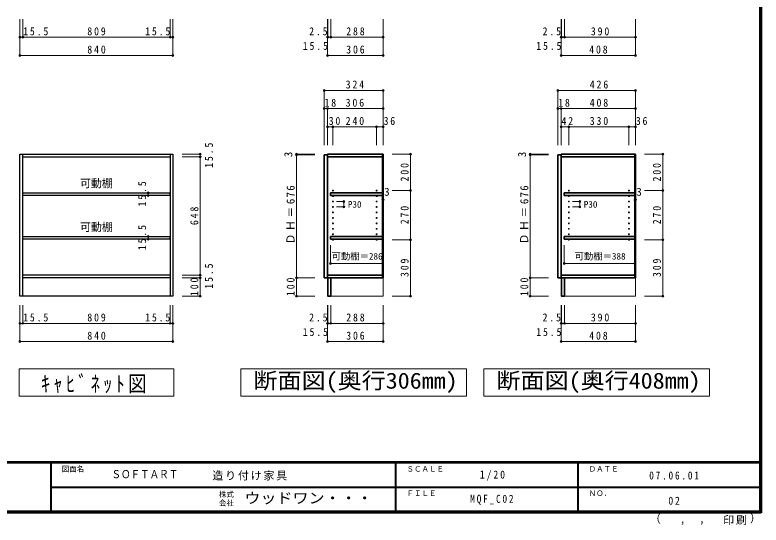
# Model space of a CAD drawing. Units: millimetres at full size, sheet at 1:20; some dimension numbers follow another scale. Extents: x -52854 to 3800, y -107878 to 2783.
# Drawn here: x -297 to 3800, y -2865 to -63 of the extents above; entities that cross this region are included whole.
import ezdxf
from ezdxf.enums import TextEntityAlignment as Align

# ---------------------------------------------------------------- set-up
doc = ezdxf.new("R2010")
doc.units = ezdxf.units.MM
doc.header["$LTSCALE"] = 20
doc.header["$PDMODE"] = 32
doc.header["$PDSIZE"] = 10
for name, color, linetype, lineweight in [('0-1_本体', 2, 'Continuous', 35), ('0-4_棚', 2, 'Continuous', 35), ('0-5_ダボ', 7, 'Continuous', 18), ('0-A_文字', 7, 'Continuous', 18), ('0-B_寸法', 7, 'Continuous', 9), ('1-2_扉', 3, 'Continuous', 25), ('F-1_枠', 6, 'Continuous', 40)]:
    doc.layers.add(name, color=color, linetype=linetype, lineweight=lineweight)
doc.layers.add('F-A_文字', color=7, linetype='Continuous')
doc.styles.add('HG明朝B', font='')
doc.styles.add('ＭＳ ゴシック', font='')
doc.styles.get('HG明朝B').set_extended_font_data('HG明朝B')
doc.styles.get('ＭＳ ゴシック').set_extended_font_data('MS Gothic')

msp = doc.modelspace()

# ---------------------------------------------------------------- linework, layer by layer
at = {"layer": '0-1_本体', "color": 3, "lineweight": 25}
for p, q in [((-269.38, -1607), (-269.38, -828)), ((-253.88, -1607), (-253.88, -828)), ((-253.88, -843.5), (555.12, -843.5)), ((555.12, -828), (555.12, -1607)), ((555.12, -1491.5), (-253.88, -1491.5)), ((555.12, -1507), (-253.88, -1507)), ((570.62, -1607), (-269.38, -1607))]:
    msp.add_line(p, q, dxfattribs=at)
at = {"layer": '0-1_本体'}
for p, q in [((1419.19, -828), (1725.19, -828)), ((1419.19, -843.5), (1419.19, -828)), ((1419.19, -843.5), (1722.19, -843.5)), ((1722.19, -833), (1725.19, -833)), ((1722.19, -833), (1722.19, -1502)), ((1722.19, -833.5), (1725.19, -833.5)), ((1725.19, -828), (1725.19, -833)), ((2702.34, -828), (3110.34, -828)), ((2702.34, -843.5), (2702.34, -828)), ((2702.34, -843.5), (3107.34, -843.5)), ((3107.34, -833), (3110.34, -833)), ((3107.34, -833), (3107.34, -1502)), ((3107.34, -833.5), (3110.34, -833.5)), ((3110.34, -828), (3110.34, -833)), ((1419.19, -1507), (1419.19, -1491.5)), ((1722.19, -1491.5), (1419.19, -1491.5)), ((1725.19, -1507), (1419.19, -1507)), ((1421.69, -1607), (1421.69, -1507)), ((1437.19, -1607), (1437.19, -1507)), ((1725.19, -1502), (1722.19, -1502)), ((1725.19, -1502), (1725.19, -1507)), ((2702.34, -1507), (2702.34, -1491.5)), ((3107.34, -1491.5), (2702.34, -1491.5)), ((2704.84, -1607), (2704.84, -1507)), ((2720.34, -1607), (2720.34, -1507)), ((3110.34, -1502), (3107.34, -1502)), ((1437.19, -1607), (1421.69, -1607)), ((2720.34, -1607), (2704.84, -1607))]:
    msp.add_line(p, q, dxfattribs=at)
at = {"layer": '0-1_本体', "color": 7, "lineweight": 18}
for p, q in [((1419.19, -1507), (1419.19, -1607)), ((1725.19, -1507), (1725.19, -1607)), ((2702.34, -1507), (2702.34, -1607)), ((3110.34, -1507), (3110.34, -1607)), ((1421.69, -1607), (1419.19, -1607)), ((1437.19, -1607), (1725.19, -1607)), ((2704.84, -1607), (2702.34, -1607)), ((2720.34, -1607), (3110.34, -1607))]:
    msp.add_line(p, q, dxfattribs=at)
at = {"layer": '0-1_本体', "color": 3, "lineweight": 25}
msp.add_lwpolyline([(-269.38, -828), (570.62, -828), (570.62, -1607)], dxfattribs=at)
at = {"layer": '0-1_本体'}
for points in [[(1725.19, -833.5), (1725.19, -1501.5), (1722.19, -1501.5)], [(3110.34, -833.5), (3110.34, -1501.5), (3107.34, -1501.5)], [(3110.34, -1502), (3110.34, -1507), (2702.34, -1507)]]:
    msp.add_lwpolyline(points, dxfattribs=at)
at = {"layer": '0-4_棚'}
for p, q in [((1436.19, -1040.05), (1436.19, -1055.55)), ((1722.19, -1040.05), (1436.19, -1040.05)), ((1436.19, -1055.55), (1722.19, -1055.55)), ((1722.19, -1055.55), (1722.19, -1040.05)), ((2719.34, -1040.05), (3107.34, -1040.05)), ((2719.34, -1055.55), (2719.34, -1040.05)), ((3107.34, -1055.55), (2719.34, -1055.55)), ((3107.34, -1040.05), (3107.34, -1055.55)), ((1436.19, -1280.05), (1436.19, -1295.55)), ((1722.19, -1280.05), (1436.19, -1280.05)), ((1436.19, -1295.55), (1722.19, -1295.55)), ((1722.19, -1295.55), (1722.19, -1280.05)), ((2719.34, -1280.05), (3107.34, -1280.05)), ((2719.34, -1295.55), (2719.34, -1280.05)), ((3107.34, -1295.55), (2719.34, -1295.55)), ((3107.34, -1280.05), (3107.34, -1295.55))]:
    msp.add_line(p, q, dxfattribs=at)
at = {"layer": '0-4_棚', "color": 3, "lineweight": 25}
for points in [[(-252.88, -1040.05), (554.12, -1040.05), (554.12, -1055.55), (-252.88, -1055.55)], [(-252.88, -1280.05), (554.12, -1280.05), (554.12, -1295.55), (-252.88, -1295.55)]]:
    msp.add_lwpolyline(points, close=True, dxfattribs=at)
at = {"layer": '0-5_ダボ'}
for centre in [(1449.19, -1028), (1449.19, -1058), (1689.19, -1028), (1689.19, -1058), (2744.34, -1028), (2744.34, -1058), (3074.34, -1028), (3074.34, -1058), (1449.19, -1088), (1689.19, -1088), (2744.34, -1088), (3074.34, -1088), (1449.19, -1118), (1449.19, -1148), (1689.19, -1118), (1689.19, -1148), (2744.34, -1118), (2744.34, -1148), (3074.34, -1118), (3074.34, -1148), (1449.19, -1178), (1689.19, -1178), (2744.34, -1178), (3074.34, -1178), (1449.19, -1208), (1689.19, -1208), (2744.34, -1208), (3074.34, -1208), (1449.19, -1238), (1449.19, -1268), (1689.19, -1238), (1689.19, -1268), (2744.34, -1238), (2744.34, -1268), (3074.34, -1238), (3074.34, -1268), (1449.19, -1298), (1689.19, -1298), (2744.34, -1298), (3074.34, -1298)]:
    msp.add_circle(centre, 2.45, dxfattribs=at)
at = {"layer": '0-A_文字'}
for p, q in [((943.19, -2007), (943.19, -2157)), ((2277.34, -2007), (2277.34, -2157)), ((2183.19, -2157), (943.19, -2157)), ((3517.34, -2157), (2277.34, -2157))]:
    msp.add_line(p, q, dxfattribs=at)
msp.add_lwpolyline([(-274.38, -2007), (575.62, -2007), (575.62, -2157), (-274.38, -2157)], close=True, dxfattribs=at)
for points in [[(943.19, -2007), (2183.19, -2007), (2183.19, -2157)], [(2277.34, -2007), (3517.34, -2007), (3517.34, -2157)]]:
    msp.add_lwpolyline(points, dxfattribs=at)
at = {"layer": '0-B_寸法', "color": 4}
for p, q in [((-269.38, -185.96), (-269.38, -85.96)), ((-253.88, -185.96), (-253.88, -85.96)), ((555.12, -185.96), (555.12, -85.96)), ((570.62, -185.96), (570.62, -85.96)), ((1419.19, -285.96), (1419.19, -85.96)), ((1421.69, -185.96), (1421.69, -85.96)), ((1437.19, -185.96), (1437.19, -85.96)), ((1725.19, -285.96), (1725.19, -85.96)), ((2702.34, -285.96), (2702.34, -85.96)), ((2704.84, -185.96), (2704.84, -85.96)), ((2720.34, -185.96), (2720.34, -85.96)), ((3110.34, -285.96), (3110.34, -85.96)), ((-269.38, -285.96), (-269.38, -185.96)), ((-269.38, -185.96), (-253.88, -185.96)), ((-253.88, -185.96), (555.12, -185.96)), ((555.12, -185.96), (570.62, -185.96)), ((570.62, -285.96), (570.62, -185.96)), ((1419.19, -185.96), (1421.69, -185.96)), ((1421.69, -185.96), (1437.19, -185.96)), ((1437.19, -185.96), (1725.19, -185.96)), ((2704.84, -185.96), (2702.34, -185.96)), ((2720.34, -185.96), (2704.84, -185.96)), ((3110.34, -185.96), (2720.34, -185.96)), ((-269.38, -285.96), (570.62, -285.96)), ((1419.19, -285.96), (1725.19, -285.96)), ((2702.34, -285.96), (3110.34, -285.96)), ((1401.19, -478), (1401.19, -778)), ((1401.19, -478), (1725.19, -478)), ((1725.19, -478), (1725.19, -778)), ((2684.34, -478), (2684.34, -778)), ((2684.34, -478), (3110.34, -478)), ((3110.34, -478), (3110.34, -778)), ((1401.19, -578), (1419.19, -578)), ((1419.19, -578), (1419.19, -778)), ((1419.19, -578), (1725.19, -578)), ((2684.34, -578), (2702.34, -578)), ((2702.34, -578), (2702.34, -778)), ((2702.34, -578), (3110.34, -578)), ((1419.19, -678), (1449.19, -678)), ((1449.19, -678), (1449.19, -778)), ((1449.19, -678), (1689.19, -678)), ((1689.19, -678), (1689.19, -778)), ((1689.19, -678), (1725.19, -678)), ((2702.34, -678), (2744.34, -678)), ((2744.34, -678), (2744.34, -778)), ((2744.34, -678), (3074.34, -678)), ((3074.34, -678), (3074.34, -778)), ((3074.34, -678), (3110.34, -678)), ((720.62, -828), (620.62, -828)), ((720.62, -843.5), (620.62, -843.5)), ((720.62, -828), (720.62, -843.5)), ((720.62, -843.5), (720.62, -1491.5)), ((1249.19, -828), (1249.19, -831)), ((1249.19, -828), (1349.19, -828)), ((1249.19, -831), (1349.19, -831)), ((1249.19, -831), (1249.19, -1507)), ((1875.19, -828), (1775.19, -828)), ((1875.19, -828), (1875.19, -1028)), ((2532.34, -828), (2532.34, -831)), ((2532.34, -828), (2632.34, -828)), ((2532.34, -831), (2632.34, -831)), ((2532.34, -831), (2532.34, -1507)), ((3260.34, -828), (3160.34, -828)), ((3260.34, -828), (3260.34, -1028)), ((1722.19, -1079.66), (1722.19, -979.66)), ((1725.19, -1079.66), (1725.19, -979.66)), ((3107.34, -1079.66), (3107.34, -979.66)), ((3110.34, -1079.66), (3110.34, -979.66)), ((434.03, -1040.05), (334.03, -1040.05)), ((434.03, -1055.55), (334.03, -1055.55)), ((434.03, -1055.55), (434.03, -1040.05)), ((1875.19, -1028), (1775.19, -1028)), ((1875.19, -1028), (1875.19, -1298)), ((3260.34, -1028), (3160.34, -1028)), ((3260.34, -1028), (3260.34, -1298)), ((1509.19, -1088), (1469.19, -1088)), ((1509.19, -1088), (1509.19, -1118)), ((1722.19, -1079.66), (1725.19, -1079.66)), ((2804.34, -1088), (2764.34, -1088)), ((2804.34, -1088), (2804.34, -1118)), ((3107.34, -1079.66), (3110.34, -1079.66)), ((1509.19, -1118), (1469.19, -1118)), ((2804.34, -1118), (2764.34, -1118)), ((434.03, -1280.05), (334.03, -1280.05)), ((434.03, -1295.55), (334.03, -1295.55)), ((434.03, -1295.55), (434.03, -1280.05)), ((1875.19, -1298), (1775.19, -1298)), ((1875.19, -1298), (1875.19, -1607)), ((3260.34, -1298), (3160.34, -1298)), ((3260.34, -1298), (3260.34, -1607)), ((1436.19, -1428), (1436.19, -1328)), ((1722.19, -1428), (1722.19, -1328)), ((2719.34, -1428), (2719.34, -1328)), ((3107.34, -1428), (3107.34, -1328)), ((1722.19, -1428), (1436.19, -1428)), ((2719.34, -1428), (3107.34, -1428)), ((720.62, -1491.5), (620.62, -1491.5)), ((720.62, -1507), (620.62, -1507)), ((720.62, -1491.5), (720.62, -1507)), ((720.62, -1507), (720.62, -1607)), ((1249.19, -1507), (1349.19, -1507)), ((1249.19, -1507), (1249.19, -1607)), ((2532.34, -1507), (2632.34, -1507)), ((2532.34, -1507), (2532.34, -1607)), ((720.62, -1607), (620.62, -1607)), ((1249.19, -1607), (1349.19, -1607)), ((1875.19, -1607), (1775.19, -1607)), ((2532.34, -1607), (2632.34, -1607)), ((3260.34, -1607), (3160.34, -1607)), ((-269.38, -1757), (-269.38, -1657)), ((-253.88, -1757), (-253.88, -1657)), ((555.12, -1757), (555.12, -1657)), ((570.62, -1757), (570.62, -1657)), ((1419.19, -1857), (1419.19, -1657)), ((1421.69, -1757), (1421.69, -1657)), ((1437.19, -1757), (1437.19, -1657)), ((1725.19, -1857), (1725.19, -1657)), ((2702.34, -1857), (2702.34, -1657)), ((2704.84, -1757), (2704.84, -1657)), ((2720.34, -1757), (2720.34, -1657)), ((3110.34, -1857), (3110.34, -1657)), ((-269.38, -1857), (-269.38, -1757)), ((-269.38, -1757), (-253.88, -1757)), ((-253.88, -1757), (555.12, -1757)), ((555.12, -1757), (570.62, -1757)), ((570.62, -1857), (570.62, -1757)), ((1419.19, -1757), (1421.69, -1757)), ((1421.69, -1757), (1437.19, -1757)), ((1437.19, -1757), (1725.19, -1757)), ((2704.84, -1757), (2702.34, -1757)), ((2720.34, -1757), (2704.84, -1757)), ((3110.34, -1757), (2720.34, -1757)), ((-269.38, -1857), (570.62, -1857)), ((1419.19, -1857), (1725.19, -1857)), ((2702.34, -1857), (3110.34, -1857))]:
    msp.add_line(p, q, dxfattribs=at)
at = {"layer": '0-B_寸法'}
for p in [(-269.38, -185.96), (-253.88, -185.96), (555.12, -185.96), (570.62, -185.96), (1419.19, -185.96), (1421.69, -185.96), (1437.19, -185.96), (1725.19, -185.96), (2702.34, -185.96), (2704.84, -185.96), (2720.34, -185.96), (3110.34, -185.96), (-269.38, -285.96), (570.62, -285.96), (1419.19, -285.96), (1725.19, -285.96), (2702.34, -285.96), (3110.34, -285.96), (1401.19, -478), (1725.19, -478), (2684.34, -478), (3110.34, -478), (1401.19, -578), (1419.19, -578), (1725.19, -578), (2684.34, -578), (2702.34, -578), (3110.34, -578), (1419.19, -678), (1449.19, -678), (1689.19, -678), (1725.19, -678), (2702.34, -678), (2744.34, -678), (3074.34, -678), (3110.34, -678), (720.62, -828), (720.62, -843.5), (1249.19, -828), (1249.19, -831), (1875.19, -828), (2532.34, -828), (2532.34, -831), (3260.34, -828), (1875.19, -1028), (3260.34, -1028), (434.03, -1040.05), (434.03, -1055.55), (1509.19, -1088), (1722.19, -1079.66), (1725.19, -1079.66), (2804.34, -1088), (3107.34, -1079.66), (3110.34, -1079.66), (1509.19, -1118), (2804.34, -1118), (434.03, -1280.05), (434.03, -1295.55), (1875.19, -1298), (3260.34, -1298), (1436.19, -1428), (1722.19, -1428), (2719.34, -1428), (3107.34, -1428), (720.62, -1491.5), (720.62, -1507), (1249.19, -1507), (2532.34, -1507), (720.62, -1607), (1249.19, -1607), (1875.19, -1607), (2532.34, -1607), (3260.34, -1607), (-269.38, -1757), (-253.88, -1757), (555.12, -1757), (570.62, -1757), (1419.19, -1757), (1421.69, -1757), (1437.19, -1757), (1725.19, -1757), (2702.34, -1757), (2704.84, -1757), (2720.34, -1757), (3110.34, -1757), (-269.38, -1857), (570.62, -1857), (1419.19, -1857), (1725.19, -1857), (2702.34, -1857), (3110.34, -1857)]:
    msp.add_point(p, dxfattribs=at)
at = {"layer": '1-2_扉', "color": 2, "lineweight": 35}
for p, q in [((1401.19, -831), (1419.19, -831)), ((1401.19, -1507), (1401.19, -831)), ((1419.19, -1507), (1419.19, -831)), ((2684.34, -831), (2702.34, -831)), ((2684.34, -1507), (2684.34, -831)), ((2702.34, -1507), (2702.34, -831)), ((1401.19, -1507), (1419.19, -1507)), ((2684.34, -1507), (2702.34, -1507))]:
    msp.add_line(p, q, dxfattribs=at)
at = {"layer": 'F-1_枠'}
for p, q in [((3793.33, 2783.33), (3793.33, -2796.67)), ((3796.67, 2783.33), (3796.67, -2796.67)), ((3800, 2783.33), (3800, -2796.67)), ((3800, -2520), (-4000, -2520)), ((3800, -2523.33), (-4000, -2523.33)), ((-100, -2523.33), (-100, -2790)), ((1793.33, -2523.33), (1793.33, -2790)), ((2793.33, -2523.33), (2793.33, -2790)), ((-100, -2656.67), (3793.33, -2656.67)), ((3800, -2790), (-4000, -2790)), ((3800, -2793.33), (-4000, -2793.33)), ((3800, -2796.67), (-4000, -2796.67))]:
    msp.add_line(p, q, dxfattribs=at)

# ---------------------------------------------------------------- texts
at = {"layer": '0-A_文字', "style": 'ＭＳ ゴシック'}
for p in [(60.62, -1023.65), (60.62, -1263.65)]:
    msp.add_text('可動棚', height=43.99, dxfattribs=at).set_placement(p, align=Align.BOTTOM_LEFT)
at = {"layer": '0-A_文字', "style": 'ＭＳ ゴシック', "width": 1.1}
for s, p in [('断面図(奥行306mm)', (1013.19, -2142)), ('断面図(奥行408mm)', (2347.34, -2142))]:
    msp.add_text(s, height=87.98, dxfattribs=at).set_placement(p, align=Align.BOTTOM_LEFT)
at = {"layer": '0-A_文字', "insert": (-154.38, -2142), "char_height": 87.98, "attachment_point": 7, "style": 'ＭＳ ゴシック'}
msp.add_mtext('\\T1.34;\\W0.85;ｷｬﾋﾞﾈｯﾄ図', dxfattribs=at)
at = {"layer": '0-B_寸法', "style": 'ＭＳ ゴシック'}
for p in [(1239.19, -844.5), (2522.34, -844.5)]:
    msp.add_text('3', height=43.99, rotation=90, dxfattribs=at).set_placement(p, align=Align.BOTTOM_LEFT)
for s, height, p in [('3', 43.99, (1730.58, -1069.66)), ('3', 43.99, (3115.23, -1069.66)), ('P30', 36.66, (1531.42, -1133)), ('P30', 36.66, (2826.57, -1133)), ('可動棚＝286', 36.66, (1441.69, -1418)), ('可動棚＝388', 36.66, (2775.84, -1418))]:
    msp.add_text(s, height=height, dxfattribs=at).set_placement(p, align=Align.BOTTOM_LEFT)
at = {"layer": '0-B_寸法', "char_height": 43.99, "attachment_point": 7, "style": 'ＭＳ ゴシック'}
for s, insert in [('\\T1.38;\\W0.9;15.5', (-251.88, -175.96)), ('\\T1.38;\\W0.9;809', (100.62, -175.96)), ('\\T1.38;\\W0.9;15.5', (418.12, -175.96)), ('\\T1.38;\\W0.9;2.5', (1318.47, -175.96)), ('\\T1.38;\\W0.9;288', (1522.19, -175.96)), ('\\T1.38;\\W0.9;2.5', (2600.34, -175.96)), ('\\T1.38;\\W0.9;390', (2865.34, -175.96)), ('\\T1.38;\\W0.9;840', (100.62, -275.96)), ('\\T1.38;\\W0.9;15.5', (1283.47, -255.96)), ('\\T1.38;\\W0.9;306', (1522.19, -275.96)), ('\\T1.38;\\W0.9;15.5', (2565.34, -255.96)), ('\\T1.38;\\W0.9;408', (2856.34, -275.96)), ('\\T1.38;\\W0.9;324', (1519.19, -468)), ('\\T1.38;\\W0.9;426', (2859.34, -468)), ('\\T1.36;\\W0.9;18', (1403.19, -568)), ('\\T1.38;\\W0.9;306', (1519.19, -568)), ('\\T1.36;\\W0.9;18', (2686.34, -568)), ('\\T1.38;\\W0.9;408', (2859.34, -568)), ('\\T1.36;\\W0.9;30', (1426.19, -668)), ('\\T1.38;\\W0.9;240', (1519.19, -668)), ('\\T1.36;\\W0.9;36', (1727.19, -668)), ('\\T1.36;\\W0.9;42', (2704.34, -668)), ('\\T1.38;\\W0.9;330', (2859.34, -668)), ('\\T1.36;\\W0.9;36', (3112.34, -668)), ('\\T1.38;\\W0.9;15.5', (-251.88, -1747)), ('\\T1.38;\\W0.9;809', (100.62, -1747)), ('\\T1.38;\\W0.9;15.5', (418.12, -1747)), ('\\T1.38;\\W0.9;2.5', (1318.47, -1747)), ('\\T1.38;\\W0.9;288', (1522.19, -1747)), ('\\T1.38;\\W0.9;2.5', (2600.34, -1747)), ('\\T1.38;\\W0.9;390', (2865.34, -1747)), ('\\T1.38;\\W0.9;15.5', (1283.47, -1827)), ('\\T1.38;\\W0.9;15.5', (2565.34, -1827)), ('\\T1.38;\\W0.9;840', (100.62, -1847)), ('\\T1.38;\\W0.9;306', (1522.19, -1847)), ('\\T1.38;\\W0.9;408', (2856.34, -1847))]:
    msp.add_mtext(s, dxfattribs=dict(at, insert=insert))
at = {"layer": '0-B_寸法', "char_height": 43.99, "attachment_point": 7, "rotation": 90, "style": 'ＭＳ ゴシック'}
for s, insert in [('\\T1.38;\\W0.9;15.5', (790.62, -903.25)), ('\\T1.38;\\W0.9;200', (1865.19, -978)), ('\\T1.38;\\W0.9;200', (3250.34, -978)), ('\\T1.38;\\W0.9;15.5', (424.03, -1115.3)), ('\\T1.23;ＤＨ＝676', (1239.19, -1324)), ('\\T1.23;ＤＨ＝676', (2522.34, -1324)), ('\\T1.38;\\W0.9;648', (710.62, -1217.5)), ('\\T1.38;\\W0.9;270', (1865.19, -1213)), ('\\T1.38;\\W0.9;270', (3250.34, -1213)), ('\\T1.38;\\W0.9;15.5', (424.03, -1355.3)), ('\\T1.38;\\W0.9;15.5', (790.62, -1566.75)), ('\\T1.38;\\W0.9;309', (1865.19, -1502.5)), ('\\T1.38;\\W0.9;309', (3250.34, -1502.5)), ('\\T1.38;\\W0.9;100', (710.62, -1607)), ('\\T1.38;\\W0.9;100', (1239.19, -1607)), ('\\T1.38;\\W0.9;100', (2522.34, -1607))]:
    msp.add_mtext(s, dxfattribs=dict(at, insert=insert))
at = {"layer": 'F-A_文字', "style": 'ＭＳ ゴシック'}
for s, height, p in [('図面名', 29.33, (-40, -2580)), ('ＳＣＡＬＥ', 29.33, (1853.33, -2580)), ('ＤＡＴＥ', 29.33, (2853.33, -2580)), ('株式', 29.33, (823.33, -2719.33)), ('ＦＩＬＥ', 29.33, (1853.33, -2713.34)), ('ＮＯ．', 29.33, (2853.33, -2713.34)), ('会社', 29.33, (823.33, -2767.33)), ('（', 43.99, (3189.36, -2865.54)), ('）', 43.99, (3738.94, -2862.75)), (',', 43.99, (3354.18, -2865.54)), (',', 43.99, (3460.13, -2863.68))]:
    msp.add_text(s, height=height, dxfattribs=at).set_placement(p, align=Align.BOTTOM_LEFT)
at = {"layer": 'F-A_文字'}
for s, height, style, width, p in [('ＳＯＦＴＡＲＴ', 43.99, 'HG明朝B', 0.85, (233.33, -2620.52)), ('ウッドワン・・・', 58.65, 'ＭＳ ゴシック', 1.1, (963.33, -2763.33))]:
    msp.add_text(s, height=height, dxfattribs=dict(at, style=style, width=width)).set_placement(p, align=Align.BOTTOM_LEFT)
at = {"layer": 'F-A_文字', "char_height": 43.99, "attachment_point": 7, "style": 'ＭＳ ゴシック'}
for s, insert in [('\\T1.17;造り付け家具', (786.95, -2620)), ('\\T1.38;\\W0.9;1/20', (2255.83, -2620)), ('\\T1.39;\\W0.85;07.06.01', (3185.83, -2615)), ('\\T1.39;\\W0.85;MQF_C02', (2203.33, -2753.34)), ('\\T1.36;\\W0.9;02', (3290.83, -2753.34)), ('\\T1.17;印刷', (3592.1, -2864.61))]:
    msp.add_mtext(s, dxfattribs=dict(at, insert=insert))

doc.saveas('drawing.dxf')
